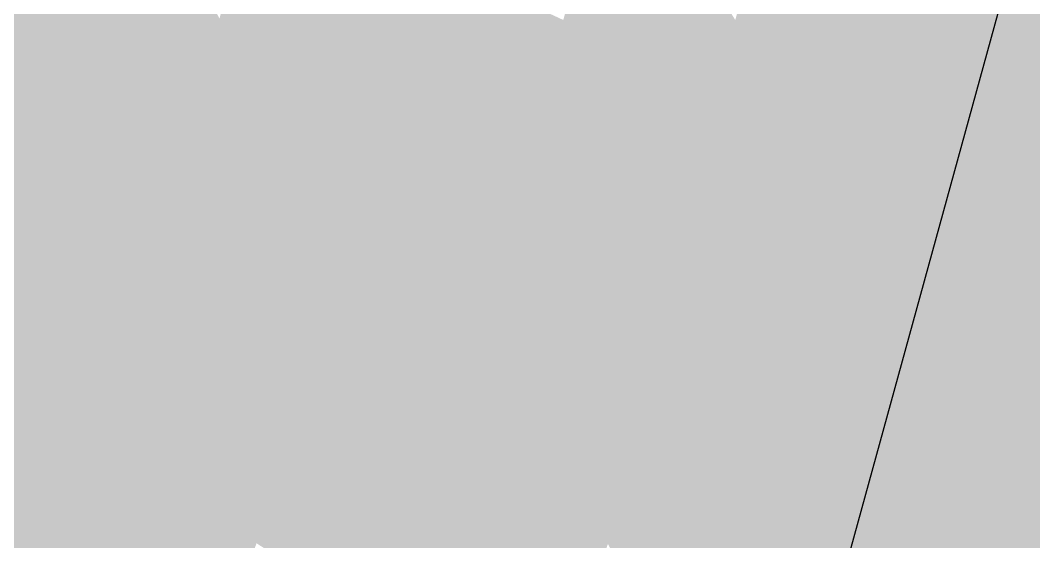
# Model space of a CAD drawing. Header units: millimetres. Extents: x 340454 to 342791, y 6993867 to 6995092.
# Drawn here: x 340727.55 to 340733.77, y 6994468.95 to 6994472.16 of the extents above; entities that cross this region are included whole.
import ezdxf

# ---------------------------------------------------------------- set-up
doc = ezdxf.new("R2010")
doc.units = ezdxf.units.MM
doc.header["$LTSCALE"] = 10
doc.linetypes.add('DASHDOT', pattern=[25.4, 12.7, -6.35, 0, -6.35])
for name, color, linetype in [('A-MODELAGEM', 7, 'Continuous'), ('U-SC-SECAO_TIPO', 251, 'Continuous'), ('URB-Calçadas', 2, 'Continuous'), ('URB-Quadras', 3, 'Continuous')]:
    doc.layers.add(name, color=color, linetype=linetype)

msp = doc.modelspace()

# ---------------------------------------------------------------- linework, layer by layer
at = {"layer": 'A-MODELAGEM', "color": 161, "linetype": 'Continuous', "lineweight": -3}
for points in [[(340725.9343, 6994474.479), (340725.5585, 6994474.3258), (340727.6529, 6994471.9767)], [(340725.9343, 6994474.479), (340727.6529, 6994471.9767), (340727.7545, 6994472.3485)], [(340725.5585, 6994474.3258), (340725.1624, 6994474.1643), (340727.5528, 6994471.6102)], [(340725.5585, 6994474.3258), (340727.5528, 6994471.6102), (340727.6529, 6994471.9767)], [(340731.4349, 6994474.318), (340731.3641, 6994474.0374), (340731.7679, 6994472.1459)], [(340731.4349, 6994474.318), (340731.7679, 6994472.1459), (340731.8284, 6994472.3359)], [(340733.4984, 6994474.2631), (340732.3189, 6994473.6818), (340732.5027, 6994471.0651)], [(340733.4984, 6994474.2631), (340732.5027, 6994471.0651), (340732.5572, 6994470.2907)], [(340734.4706, 6994473.9996), (340733.4984, 6994474.2631), (340732.5572, 6994470.2907)], [(340725.1624, 6994474.1643), (340727.4542, 6994471.2491), (340727.5528, 6994471.6102)], [(340731.3641, 6994474.0374), (340731.2939, 6994473.759), (340731.7074, 6994471.9558)], [(340731.3641, 6994474.0374), (340731.7074, 6994471.9558), (340731.7679, 6994472.1459)], [(340734.4706, 6994473.9996), (340732.5572, 6994470.2907), (340732.7062, 6994468.1696)], [(340734.4706, 6994473.9996), (340732.7062, 6994468.1696), (340732.7101, 6994468.1131)], [(340734.4706, 6994473.9996), (340732.7101, 6994468.1131), (340732.8139, 6994466.6364)], [(340735.4427, 6994473.736), (340734.4706, 6994473.9996), (340732.8139, 6994466.6364)], [(340731.2939, 6994473.759), (340731.2243, 6994473.483), (340731.6469, 6994471.7658)], [(340731.2939, 6994473.759), (340731.6469, 6994471.7658), (340731.7074, 6994471.9558)], [(340735.4427, 6994473.736), (340732.8139, 6994466.6364), (340732.9246, 6994465.061)], [(340735.4427, 6994473.736), (340732.9246, 6994465.061), (340732.9304, 6994464.9783)], [(340735.4427, 6994473.736), (340732.9304, 6994464.9783), (340733.7254, 6994465.6789)], [(340735.4427, 6994473.736), (340733.7254, 6994465.6789), (340734.8844, 6994467.9671)], [(340732.3189, 6994473.6818), (340732.264, 6994473.4581), (340732.5027, 6994471.0651)], [(340730.1847, 6994473.5218), (340730.1031, 6994473.2066), (340730.6438, 6994471.9955)], [(340730.1847, 6994473.5218), (340730.6438, 6994471.9955), (340730.7211, 6994472.2328)], [(340731.2243, 6994473.483), (340731.1553, 6994473.2094), (340731.5864, 6994471.5759)], [(340731.2243, 6994473.483), (340731.5864, 6994471.5759), (340731.6469, 6994471.7658)], [(340732.264, 6994473.4581), (340732.2093, 6994473.2349), (340732.4609, 6994470.9307)], [(340732.264, 6994473.4581), (340732.4609, 6994470.9307), (340732.5027, 6994471.0651)], [(340729.0458, 6994473.1989), (340728.9531, 6994472.8505), (340729.5678, 6994472.008)], [(340729.0458, 6994473.1989), (340729.5678, 6994472.008), (340729.6606, 6994472.2866)], [(340730.1031, 6994473.2066), (340730.0223, 6994472.895), (340730.5668, 6994471.7591)], [(340730.1031, 6994473.2066), (340730.5668, 6994471.7591), (340730.6438, 6994471.9955)], [(340731.1553, 6994473.2094), (340731.0869, 6994472.9384), (340731.526, 6994471.3862)], [(340731.1553, 6994473.2094), (340731.526, 6994471.3862), (340731.5864, 6994471.5759)], [(340732.2093, 6994473.2349), (340732.1548, 6994473.0129), (340732.4188, 6994470.7955)], [(340732.2093, 6994473.2349), (340732.4188, 6994470.7955), (340732.4609, 6994470.9307)], [(340727.9619, 6994473.1078), (340727.8575, 6994472.7255), (340728.5212, 6994472.1175)], [(340727.9619, 6994473.1078), (340728.5212, 6994472.1175), (340728.6292, 6994472.4352)], [(340732.1548, 6994473.0129), (340732.1006, 6994472.792), (340732.3766, 6994470.6598)], [(340732.1548, 6994473.0129), (340732.3766, 6994470.6598), (340732.4188, 6994470.7955)], [(340730.0223, 6994472.895), (340729.9425, 6994472.5871), (340730.4902, 6994471.5238)], [(340730.0223, 6994472.895), (340730.4902, 6994471.5238), (340730.5668, 6994471.7591)], [(340731.0869, 6994472.9384), (340731.0192, 6994472.6699), (340731.4656, 6994471.1968)], [(340731.0869, 6994472.9384), (340731.4656, 6994471.1968), (340731.526, 6994471.3862)], [(340728.9531, 6994472.8505), (340728.8615, 6994472.5066), (340729.4756, 6994471.731)], [(340728.9531, 6994472.8505), (340729.4756, 6994471.731), (340729.5678, 6994472.008)], [(340732.1006, 6994472.792), (340732.0468, 6994472.5724), (340732.3342, 6994470.5238)], [(340732.1006, 6994472.792), (340732.3342, 6994470.5238), (340732.3766, 6994470.6598)], [(340727.8575, 6994472.7255), (340727.7545, 6994472.3485), (340728.4138, 6994471.8019)], [(340727.8575, 6994472.7255), (340728.4138, 6994471.8019), (340728.5212, 6994472.1175)], [(340731.0192, 6994472.6699), (340730.9522, 6994472.4042), (340731.4054, 6994471.0078)], [(340731.0192, 6994472.6699), (340731.4054, 6994471.0078), (340731.4656, 6994471.1968)], [(340729.9425, 6994472.5871), (340729.8636, 6994472.2829), (340730.4139, 6994471.2895)], [(340729.9425, 6994472.5871), (340730.4139, 6994471.2895), (340730.4902, 6994471.5238)], [(340732.0468, 6994472.5724), (340731.9932, 6994472.3542), (340732.2918, 6994470.3874)], [(340732.0468, 6994472.5724), (340732.2918, 6994470.3874), (340732.3342, 6994470.5238)], [(340728.8615, 6994472.5066), (340728.7712, 6994472.1672), (340729.384, 6994471.4557)], [(340728.8615, 6994472.5066), (340729.384, 6994471.4557), (340729.4756, 6994471.731)], [(340728.6292, 6994472.4352), (340728.5212, 6994472.1175), (340728.7639, 6994472.1809)], [(340730.9522, 6994472.4042), (340730.8813, 6994472.1585), (340730.8859, 6994472.1414)], [(340730.9522, 6994472.4042), (340730.8859, 6994472.1414), (340731.3454, 6994470.8193)], [(340730.9522, 6994472.4042), (340731.3454, 6994470.8193), (340731.4054, 6994471.0078)], [(340727.7545, 6994472.3485), (340727.6529, 6994471.9767), (340728.3073, 6994471.4887)], [(340727.7545, 6994472.3485), (340728.3073, 6994471.4887), (340728.4138, 6994471.8019)], [(340731.8284, 6994472.3359), (340731.7679, 6994472.1459), (340731.8842, 6994471.9444)], [(340731.8284, 6994472.3359), (340731.8842, 6994471.9444), (340731.9373, 6994472.1582)], [(340731.9932, 6994472.3542), (340731.9373, 6994472.1582), (340731.9401, 6994472.1375)], [(340731.9932, 6994472.3542), (340731.9401, 6994472.1375), (340732.2493, 6994470.2508)], [(340731.9932, 6994472.3542), (340732.2493, 6994470.2508), (340732.2918, 6994470.3874)], [(340729.6606, 6994472.2866), (340729.5678, 6994472.008), (340729.7794, 6994471.9981)], [(340729.858, 6994472.2975), (340729.6606, 6994472.2866), (340729.7794, 6994471.9981)], [(340729.858, 6994472.2975), (340729.7794, 6994471.9981), (340729.8636, 6994472.2829)], [(340729.8636, 6994472.2829), (340729.7794, 6994471.9981), (340729.7858, 6994471.9825)], [(340729.8636, 6994472.2829), (340729.7858, 6994471.9825), (340730.338, 6994471.0565)], [(340729.8636, 6994472.2829), (340730.338, 6994471.0565), (340730.4139, 6994471.2895)], [(340730.7211, 6994472.2328), (340730.6438, 6994471.9955), (340730.8151, 6994471.8996)], [(340730.7211, 6994472.2328), (340730.8151, 6994471.8996), (340730.8813, 6994472.1585)], [(340728.7639, 6994472.1809), (340728.5212, 6994472.1175), (340728.6739, 6994471.847)], [(340728.7639, 6994472.1809), (340728.6739, 6994471.847), (340728.7712, 6994472.1672)], [(340728.7712, 6994472.1672), (340728.6739, 6994471.847), (340728.6821, 6994471.8325)], [(340728.7712, 6994472.1672), (340728.6821, 6994471.8325), (340729.293, 6994471.1823)], [(340728.7712, 6994472.1672), (340729.293, 6994471.1823), (340729.384, 6994471.4557)], [(340730.8813, 6994472.1585), (340730.8151, 6994471.8996), (340730.8859, 6994472.1414)], [(340730.8859, 6994472.1414), (340730.8151, 6994471.8996), (340730.8203, 6994471.8814)], [(340730.8859, 6994472.1414), (340730.8203, 6994471.8814), (340731.2856, 6994470.6313)], [(340730.8859, 6994472.1414), (340731.2856, 6994470.6313), (340731.3454, 6994470.8193)], [(340731.7679, 6994472.1459), (340731.7074, 6994471.9558), (340731.8314, 6994471.7321)], [(340731.7679, 6994472.1459), (340731.8314, 6994471.7321), (340731.8842, 6994471.9444)], [(340731.9373, 6994472.1582), (340731.8842, 6994471.9444), (340731.9401, 6994472.1375)], [(340731.9401, 6994472.1375), (340731.8842, 6994471.9444), (340731.8873, 6994471.9224)], [(340731.9401, 6994472.1375), (340731.8873, 6994471.9224), (340732.2067, 6994470.1141)], [(340731.9401, 6994472.1375), (340732.2067, 6994470.1141), (340732.2493, 6994470.2508)], [(340728.5212, 6994472.1175), (340728.4138, 6994471.8019), (340728.6739, 6994471.847)], [(340727.6529, 6994471.9767), (340727.5528, 6994471.6102), (340728.2016, 6994471.1779)], [(340727.6529, 6994471.9767), (340728.2016, 6994471.1779), (340728.3073, 6994471.4887)], [(340729.5678, 6994472.008), (340729.4756, 6994471.731), (340729.7018, 6994471.7025)], [(340729.5678, 6994472.008), (340729.7018, 6994471.7025), (340729.7794, 6994471.9981)], [(340729.7794, 6994471.9981), (340729.7018, 6994471.7025), (340729.7858, 6994471.9825)], [(340729.7858, 6994471.9825), (340729.7018, 6994471.7025), (340729.709, 6994471.6861)], [(340729.7858, 6994471.9825), (340729.709, 6994471.6861), (340730.2625, 6994470.8248)], [(340729.7858, 6994471.9825), (340730.2625, 6994470.8248), (340730.338, 6994471.0565)], [(340730.6438, 6994471.9955), (340730.5668, 6994471.7591), (340730.7497, 6994471.6435)], [(340730.6438, 6994471.9955), (340730.7497, 6994471.6435), (340730.8151, 6994471.8996)], [(340731.7074, 6994471.9558), (340731.6469, 6994471.7658), (340731.779, 6994471.5215)], [(340731.7074, 6994471.9558), (340731.779, 6994471.5215), (340731.8314, 6994471.7321)], [(340730.8151, 6994471.8996), (340730.7497, 6994471.6435), (340730.8203, 6994471.8814)], [(340731.8842, 6994471.9444), (340731.8314, 6994471.7321), (340731.8873, 6994471.9224)], [(340731.8873, 6994471.9224), (340731.8314, 6994471.7321), (340731.8349, 6994471.7089)], [(340731.8873, 6994471.9224), (340731.8349, 6994471.7089), (340732.1641, 6994469.9772)], [(340731.8873, 6994471.9224), (340732.1641, 6994469.9772), (340732.2067, 6994470.1141)], [(340728.6739, 6994471.847), (340728.4138, 6994471.8019), (340728.5851, 6994471.5176)], [(340728.6739, 6994471.847), (340728.5851, 6994471.5176), (340728.6821, 6994471.8325)], [(340728.6821, 6994471.8325), (340728.5851, 6994471.5176), (340728.5943, 6994471.5024)], [(340728.6821, 6994471.8325), (340728.5943, 6994471.5024), (340729.2026, 6994470.9108)], [(340728.6821, 6994471.8325), (340729.2026, 6994470.9108), (340729.293, 6994471.1823)], [(340730.8203, 6994471.8814), (340730.7497, 6994471.6435), (340730.7554, 6994471.6244)], [(340730.8203, 6994471.8814), (340730.7554, 6994471.6244), (340731.2259, 6994470.4441)], [(340730.8203, 6994471.8814), (340731.2259, 6994470.4441), (340731.2856, 6994470.6313)], [(340728.4138, 6994471.8019), (340728.3073, 6994471.4887), (340728.5851, 6994471.5176)], [(340731.6469, 6994471.7658), (340731.5864, 6994471.5759), (340731.7271, 6994471.3127)], [(340731.6469, 6994471.7658), (340731.7271, 6994471.3127), (340731.779, 6994471.5215)], [(340729.4756, 6994471.731), (340729.384, 6994471.4557), (340729.6251, 6994471.4107)], [(340729.4756, 6994471.731), (340729.6251, 6994471.4107), (340729.7018, 6994471.7025)], [(340729.7018, 6994471.7025), (340729.6251, 6994471.4107), (340729.709, 6994471.6861)], [(340730.5668, 6994471.7591), (340730.4902, 6994471.5238), (340730.685, 6994471.3904)], [(340730.5668, 6994471.7591), (340730.685, 6994471.3904), (340730.7497, 6994471.6435)], [(340731.8314, 6994471.7321), (340731.779, 6994471.5215), (340731.8349, 6994471.7089)], [(340731.8349, 6994471.7089), (340731.779, 6994471.5215), (340731.783, 6994471.4973)], [(340731.8349, 6994471.7089), (340731.783, 6994471.4973), (340732.1215, 6994469.8403)], [(340731.8349, 6994471.7089), (340732.1215, 6994469.8403), (340732.1641, 6994469.9772)], [(340729.709, 6994471.6861), (340729.6251, 6994471.4107), (340729.6331, 6994471.3936)], [(340729.709, 6994471.6861), (340729.6331, 6994471.3936), (340730.1875, 6994470.5944)], [(340729.709, 6994471.6861), (340730.1875, 6994470.5944), (340730.2625, 6994470.8248)], [(340730.7497, 6994471.6435), (340730.685, 6994471.3904), (340730.7554, 6994471.6244)], [(340727.5528, 6994471.6102), (340727.4542, 6994471.2491), (340728.0967, 6994470.8697)], [(340727.5528, 6994471.6102), (340728.0967, 6994470.8697), (340728.2016, 6994471.1779)], [(340730.7554, 6994471.6244), (340730.685, 6994471.3904), (340730.6914, 6994471.3704)], [(340730.7554, 6994471.6244), (340730.6914, 6994471.3704), (340731.1665, 6994470.2576)], [(340730.7554, 6994471.6244), (340731.1665, 6994470.2576), (340731.2259, 6994470.4441)], [(340731.5864, 6994471.5759), (340731.526, 6994471.3862), (340731.6756, 6994471.1057)], [(340731.5864, 6994471.5759), (340731.6756, 6994471.1057), (340731.7271, 6994471.3127)], [(340728.5851, 6994471.5176), (340728.3073, 6994471.4887), (340728.4975, 6994471.1929)], [(340728.5851, 6994471.5176), (340728.4975, 6994471.1929), (340728.5943, 6994471.5024)], [(340730.4902, 6994471.5238), (340730.4139, 6994471.2895), (340730.621, 6994471.1402)], [(340730.4902, 6994471.5238), (340730.621, 6994471.1402), (340730.685, 6994471.3904)], [(340731.779, 6994471.5215), (340731.7271, 6994471.3127), (340731.783, 6994471.4973)], [(340728.3073, 6994471.4887), (340728.2016, 6994471.1779), (340728.4975, 6994471.1929)], [(340728.5943, 6994471.5024), (340728.4975, 6994471.1929), (340728.5077, 6994471.1771)], [(340728.5943, 6994471.5024), (340728.5077, 6994471.1771), (340729.1129, 6994470.6414)], [(340728.5943, 6994471.5024), (340729.1129, 6994470.6414), (340729.2026, 6994470.9108)], [(340729.384, 6994471.4557), (340729.293, 6994471.1823), (340729.5495, 6994471.1228)], [(340729.384, 6994471.4557), (340729.5495, 6994471.1228), (340729.6251, 6994471.4107)], [(340731.783, 6994471.4973), (340731.7271, 6994471.3127), (340731.7316, 6994471.2876)], [(340731.783, 6994471.4973), (340731.7316, 6994471.2876), (340732.0789, 6994469.7035)], [(340731.783, 6994471.4973), (340732.0789, 6994469.7035), (340732.1215, 6994469.8403)], [(340729.6251, 6994471.4107), (340729.5495, 6994471.1228), (340729.6331, 6994471.3936)], [(340729.6331, 6994471.3936), (340729.5495, 6994471.1228), (340729.5584, 6994471.105)], [(340729.6331, 6994471.3936), (340729.5584, 6994471.105), (340730.113, 6994470.3656)], [(340729.6331, 6994471.3936), (340730.113, 6994470.3656), (340730.1875, 6994470.5944)], [(340730.685, 6994471.3904), (340730.621, 6994471.1402), (340730.6914, 6994471.3704)], [(340731.526, 6994471.3862), (340731.4656, 6994471.1968), (340731.6247, 6994470.9007)], [(340731.526, 6994471.3862), (340731.6247, 6994470.9007), (340731.6756, 6994471.1057)], [(340730.6914, 6994471.3704), (340730.621, 6994471.1402), (340730.6281, 6994471.1195)], [(340730.6914, 6994471.3704), (340730.6281, 6994471.1195), (340731.1074, 6994470.072)], [(340730.6914, 6994471.3704), (340731.1074, 6994470.072), (340731.1665, 6994470.2576)], [(340730.4139, 6994471.2895), (340730.338, 6994471.0565), (340730.5579, 6994470.8931)], [(340730.4139, 6994471.2895), (340730.5579, 6994470.8931), (340730.621, 6994471.1402)], [(340731.7271, 6994471.3127), (340731.6756, 6994471.1057), (340731.7316, 6994471.2876)], [(340731.7316, 6994471.2876), (340731.6756, 6994471.1057), (340731.6806, 6994471.0798)], [(340731.7316, 6994471.2876), (340731.6806, 6994471.0798), (340732.0363, 6994469.5668)], [(340731.7316, 6994471.2876), (340732.0363, 6994469.5668), (340732.0789, 6994469.7035)], [(340727.4542, 6994471.2491), (340727.357, 6994470.8934), (340727.9927, 6994470.564)], [(340727.4542, 6994471.2491), (340727.9927, 6994470.564), (340728.0967, 6994470.8697)], [(340728.2016, 6994471.1779), (340728.0967, 6994470.8697), (340728.4112, 6994470.8727)], [(340728.4975, 6994471.1929), (340728.2016, 6994471.1779), (340728.4112, 6994470.8727)], [(340728.4975, 6994471.1929), (340728.4112, 6994470.8727), (340728.5077, 6994471.1771)], [(340728.5077, 6994471.1771), (340728.4112, 6994470.8727), (340728.4223, 6994470.8565)], [(340728.5077, 6994471.1771), (340728.4223, 6994470.8565), (340729.0239, 6994470.3741)], [(340728.5077, 6994471.1771), (340729.0239, 6994470.3741), (340729.1129, 6994470.6414)], [(340729.293, 6994471.1823), (340729.2026, 6994470.9108), (340729.4749, 6994470.8388)], [(340729.293, 6994471.1823), (340729.4749, 6994470.8388), (340729.5495, 6994471.1228)], [(340730.621, 6994471.1402), (340730.5579, 6994470.8931), (340730.6281, 6994471.1195)], [(340731.4656, 6994471.1968), (340731.4054, 6994471.0078), (340731.5742, 6994470.6976)], [(340731.4656, 6994471.1968), (340731.5742, 6994470.6976), (340731.6247, 6994470.9007)], [(340729.5495, 6994471.1228), (340729.4749, 6994470.8388), (340729.5584, 6994471.105)], [(340729.5584, 6994471.105), (340729.4749, 6994470.8388), (340729.4846, 6994470.8205)], [(340729.5584, 6994471.105), (340729.4846, 6994470.8205), (340730.039, 6994470.1384)], [(340729.5584, 6994471.105), (340730.039, 6994470.1384), (340730.113, 6994470.3656)], [(340730.6281, 6994471.1195), (340730.5579, 6994470.8931), (340730.5656, 6994470.8718)], [(340730.6281, 6994471.1195), (340730.5656, 6994470.8718), (340731.0486, 6994469.8872)], [(340730.6281, 6994471.1195), (340731.0486, 6994469.8872), (340731.1074, 6994470.072)], [(340731.6756, 6994471.1057), (340731.6247, 6994470.9007), (340731.6806, 6994471.0798)], [(340731.6806, 6994471.0798), (340731.6247, 6994470.9007), (340731.6301, 6994470.874)], [(340731.6806, 6994471.0798), (340731.6301, 6994470.874), (340731.9938, 6994469.4302)], [(340731.6806, 6994471.0798), (340731.9938, 6994469.4302), (340732.0363, 6994469.5668)], [(340730.338, 6994471.0565), (340730.2625, 6994470.8248), (340730.4955, 6994470.6491)], [(340730.338, 6994471.0565), (340730.4955, 6994470.6491), (340730.5579, 6994470.8931)], [(340732.5027, 6994471.0651), (340732.4609, 6994470.9307), (340732.5572, 6994470.2907)], [(340731.4054, 6994471.0078), (340731.3454, 6994470.8193), (340731.5242, 6994470.4967)], [(340731.4054, 6994471.0078), (340731.5242, 6994470.4967), (340731.5742, 6994470.6976)], [(340727.357, 6994470.8934), (340727.2613, 6994470.5431), (340727.8897, 6994470.2612)], [(340727.357, 6994470.8934), (340727.8897, 6994470.2612), (340727.9927, 6994470.564)], [(340729.2026, 6994470.9108), (340729.1129, 6994470.6414), (340729.4014, 6994470.5588)], [(340729.2026, 6994470.9108), (340729.4014, 6994470.5588), (340729.4749, 6994470.8388)], [(340730.5579, 6994470.8931), (340730.4955, 6994470.6491), (340730.5656, 6994470.8718)], [(340731.6247, 6994470.9007), (340731.5742, 6994470.6976), (340731.6301, 6994470.874)], [(340732.4609, 6994470.9307), (340732.4188, 6994470.7955), (340732.5222, 6994470.1433)], [(340732.4609, 6994470.9307), (340732.5222, 6994470.1433), (340732.5572, 6994470.2907)], [(340728.0967, 6994470.8697), (340727.9927, 6994470.564), (340728.3261, 6994470.5573)], [(340728.0967, 6994470.8697), (340728.3261, 6994470.5573), (340728.4112, 6994470.8727)], [(340728.4112, 6994470.8727), (340728.3261, 6994470.5573), (340728.4223, 6994470.8565)], [(340728.4223, 6994470.8565), (340728.3261, 6994470.5573), (340728.3383, 6994470.5407)], [(340728.4223, 6994470.8565), (340728.3383, 6994470.5407), (340728.9357, 6994470.1091)], [(340728.4223, 6994470.8565), (340728.9357, 6994470.1091), (340729.0239, 6994470.3741)], [(340729.4749, 6994470.8388), (340729.4014, 6994470.5588), (340729.4846, 6994470.8205)], [(340730.5656, 6994470.8718), (340730.4955, 6994470.6491), (340730.504, 6994470.6273)], [(340730.5656, 6994470.8718), (340730.504, 6994470.6273), (340730.9901, 6994469.7035)], [(340730.5656, 6994470.8718), (340730.9901, 6994469.7035), (340731.0486, 6994469.8872)], [(340731.6301, 6994470.874), (340731.5742, 6994470.6976), (340731.5801, 6994470.6703)], [(340731.6301, 6994470.874), (340731.5801, 6994470.6703), (340731.9514, 6994469.2939)], [(340731.6301, 6994470.874), (340731.9514, 6994469.2939), (340731.9938, 6994469.4302)], [(340729.4846, 6994470.8205), (340729.4014, 6994470.5588), (340729.4119, 6994470.5401)], [(340729.4846, 6994470.8205), (340729.4119, 6994470.5401), (340729.9655, 6994469.9128)], [(340729.4846, 6994470.8205), (340729.9655, 6994469.9128), (340730.039, 6994470.1384)], [(340730.2625, 6994470.8248), (340730.1875, 6994470.5944), (340730.434, 6994470.4083)], [(340730.2625, 6994470.8248), (340730.434, 6994470.4083), (340730.4955, 6994470.6491)], [(340731.3454, 6994470.8193), (340731.2856, 6994470.6313), (340731.4748, 6994470.2978)], [(340731.3454, 6994470.8193), (340731.4748, 6994470.2978), (340731.5242, 6994470.4967)], [(340732.4188, 6994470.7955), (340732.3766, 6994470.6598), (340732.4874, 6994469.9965)], [(340732.4188, 6994470.7955), (340732.4874, 6994469.9965), (340732.5222, 6994470.1433)], [(340729.1129, 6994470.6414), (340729.0239, 6994470.3741), (340729.3289, 6994470.2828)], [(340729.1129, 6994470.6414), (340729.3289, 6994470.2828), (340729.4014, 6994470.5588)], [(340730.4955, 6994470.6491), (340730.434, 6994470.4083), (340730.504, 6994470.6273)], [(340731.5742, 6994470.6976), (340731.5242, 6994470.4967), (340731.5801, 6994470.6703)], [(340731.5801, 6994470.6703), (340731.5242, 6994470.4967), (340731.5307, 6994470.4688)], [(340731.5801, 6994470.6703), (340731.5307, 6994470.4688), (340731.909, 6994469.158)], [(340731.5801, 6994470.6703), (340731.909, 6994469.158), (340731.9514, 6994469.2939)], [(340732.3766, 6994470.6598), (340732.3342, 6994470.5238), (340732.4529, 6994469.8505)], [(340732.3766, 6994470.6598), (340732.4529, 6994469.8505), (340732.4874, 6994469.9965)], [(340730.1875, 6994470.5944), (340730.113, 6994470.3656), (340730.3732, 6994470.1707)], [(340730.1875, 6994470.5944), (340730.3732, 6994470.1707), (340730.434, 6994470.4083)], [(340730.504, 6994470.6273), (340730.434, 6994470.4083), (340730.4431, 6994470.3861)], [(340730.504, 6994470.6273), (340730.4431, 6994470.3861), (340730.9319, 6994469.5209)], [(340730.504, 6994470.6273), (340730.9319, 6994469.5209), (340730.9901, 6994469.7035)], [(340731.2856, 6994470.6313), (340731.2259, 6994470.4441), (340731.4259, 6994470.1012)], [(340731.2856, 6994470.6313), (340731.4259, 6994470.1012), (340731.4748, 6994470.2978)], [(340727.2613, 6994470.5431), (340727.1671, 6994470.1983), (340727.7876, 6994469.9611)], [(340727.2613, 6994470.5431), (340727.7876, 6994469.9611), (340727.8897, 6994470.2612)], [(340727.9927, 6994470.564), (340727.8897, 6994470.2612), (340728.2423, 6994470.2465)], [(340727.9927, 6994470.564), (340728.2423, 6994470.2465), (340728.3261, 6994470.5573)], [(340728.3261, 6994470.5573), (340728.2423, 6994470.2465), (340728.3383, 6994470.5407)], [(340728.3383, 6994470.5407), (340728.2423, 6994470.2465), (340728.2555, 6994470.2298)], [(340728.3383, 6994470.5407), (340728.2555, 6994470.2298), (340728.8482, 6994469.8464)], [(340728.3383, 6994470.5407), (340728.8482, 6994469.8464), (340728.9357, 6994470.1091)], [(340729.4014, 6994470.5588), (340729.3289, 6994470.2828), (340729.4119, 6994470.5401)], [(340729.4119, 6994470.5401), (340729.3289, 6994470.2828), (340729.3403, 6994470.2638)], [(340729.4119, 6994470.5401), (340729.3403, 6994470.2638), (340729.8926, 6994469.689)], [(340729.4119, 6994470.5401), (340729.8926, 6994469.689), (340729.9655, 6994469.9128)], [(340732.3342, 6994470.5238), (340732.2918, 6994470.3874), (340732.4185, 6994469.7056)], [(340732.3342, 6994470.5238), (340732.4185, 6994469.7056), (340732.4529, 6994469.8505)], [(340731.5242, 6994470.4967), (340731.4748, 6994470.2978), (340731.5307, 6994470.4688)], [(340731.5307, 6994470.4688), (340731.4748, 6994470.2978), (340731.4818, 6994470.2695)], [(340731.5307, 6994470.4688), (340731.4818, 6994470.2695), (340731.8668, 6994469.0224)], [(340731.5307, 6994470.4688), (340731.8668, 6994469.0224), (340731.909, 6994469.158)], [(340730.434, 6994470.4083), (340730.3732, 6994470.1707), (340730.4431, 6994470.3861)], [(340731.2259, 6994470.4441), (340731.1665, 6994470.2576), (340731.3776, 6994469.9068)], [(340731.2259, 6994470.4441), (340731.3776, 6994469.9068), (340731.4259, 6994470.1012)], [(340729.0239, 6994470.3741), (340728.9357, 6994470.1091), (340729.2575, 6994470.0108)], [(340729.0239, 6994470.3741), (340729.2575, 6994470.0108), (340729.3289, 6994470.2828)], [(340730.113, 6994470.3656), (340730.039, 6994470.1384), (340730.3133, 6994469.9364)], [(340730.113, 6994470.3656), (340730.3133, 6994469.9364), (340730.3732, 6994470.1707)], [(340730.4431, 6994470.3861), (340730.3732, 6994470.1707), (340730.3831, 6994470.1482)], [(340730.4431, 6994470.3861), (340730.3831, 6994470.1482), (340730.8741, 6994469.3394)], [(340730.4431, 6994470.3861), (340730.8741, 6994469.3394), (340730.9319, 6994469.5209)], [(340732.2918, 6994470.3874), (340732.2493, 6994470.2508), (340732.3844, 6994469.5616)], [(340732.2918, 6994470.3874), (340732.3844, 6994469.5616), (340732.4185, 6994469.7056)], [(340729.3289, 6994470.2828), (340729.2575, 6994470.0108), (340729.3403, 6994470.2638)], [(340731.4748, 6994470.2978), (340731.4259, 6994470.1012), (340731.4818, 6994470.2695)], [(340731.4818, 6994470.2695), (340731.4259, 6994470.1012), (340731.4335, 6994470.0725)], [(340731.4818, 6994470.2695), (340731.4335, 6994470.0725), (340731.8248, 6994468.8873)], [(340731.4818, 6994470.2695), (340731.8248, 6994468.8873), (340731.8668, 6994469.0224)], [(340732.5572, 6994470.2907), (340732.5222, 6994470.1433), (340732.7062, 6994468.1696)], [(340727.8897, 6994470.2612), (340727.7876, 6994469.9611), (340728.1598, 6994469.9406)], [(340727.8897, 6994470.2612), (340728.1598, 6994469.9406), (340728.2423, 6994470.2465)], [(340728.2423, 6994470.2465), (340728.1598, 6994469.9406), (340728.2555, 6994470.2298)], [(340728.2555, 6994470.2298), (340728.1598, 6994469.9406), (340728.1741, 6994469.9237)], [(340728.2555, 6994470.2298), (340728.1741, 6994469.9237), (340728.7616, 6994469.5861)], [(340728.2555, 6994470.2298), (340728.7616, 6994469.5861), (340728.8482, 6994469.8464)], [(340729.3403, 6994470.2638), (340729.2575, 6994470.0108), (340729.2698, 6994469.9917)], [(340729.3403, 6994470.2638), (340729.2698, 6994469.9917), (340729.8203, 6994469.467)], [(340729.3403, 6994470.2638), (340729.8203, 6994469.467), (340729.8926, 6994469.689)], [(340731.1665, 6994470.2576), (340731.1074, 6994470.072), (340731.3298, 6994469.7147)], [(340731.1665, 6994470.2576), (340731.3298, 6994469.7147), (340731.3776, 6994469.9068)], [(340732.2493, 6994470.2508), (340732.2067, 6994470.1141), (340732.3505, 6994469.4187)], [(340732.2493, 6994470.2508), (340732.3505, 6994469.4187), (340732.3844, 6994469.5616)], [(340727.1671, 6994470.1983), (340727.0744, 6994469.8589), (340727.6866, 6994469.664)], [(340727.1671, 6994470.1983), (340727.6866, 6994469.664), (340727.7876, 6994469.9611)], [(340730.3732, 6994470.1707), (340730.3133, 6994469.9364), (340730.3831, 6994470.1482)], [(340730.3831, 6994470.1482), (340730.3133, 6994469.9364), (340730.3239, 6994469.9137)], [(340730.3831, 6994470.1482), (340730.3239, 6994469.9137), (340730.8167, 6994469.1591)], [(340730.3831, 6994470.1482), (340730.8167, 6994469.1591), (340730.8741, 6994469.3394)], [(340732.5222, 6994470.1433), (340732.4874, 6994469.9965), (340732.6821, 6994468.0902)], [(340732.5222, 6994470.1433), (340732.6821, 6994468.0902), (340732.7062, 6994468.1696)], [(340728.9357, 6994470.1091), (340728.8482, 6994469.8464), (340729.1872, 6994469.743)], [(340728.9357, 6994470.1091), (340729.1872, 6994469.743), (340729.2575, 6994470.0108)], [(340730.039, 6994470.1384), (340729.9655, 6994469.9128), (340730.2543, 6994469.7053)], [(340730.039, 6994470.1384), (340730.2543, 6994469.7053), (340730.3133, 6994469.9364)], [(340731.4259, 6994470.1012), (340731.3776, 6994469.9068), (340731.4335, 6994470.0725)], [(340732.2067, 6994470.1141), (340732.1641, 6994469.9772), (340732.317, 6994469.277)], [(340732.2067, 6994470.1141), (340732.317, 6994469.277), (340732.3505, 6994469.4187)], [(340731.1074, 6994470.072), (340731.0486, 6994469.8872), (340731.2826, 6994469.525)], [(340731.1074, 6994470.072), (340731.2826, 6994469.525), (340731.3298, 6994469.7147)], [(340731.4335, 6994470.0725), (340731.3776, 6994469.9068), (340731.3857, 6994469.8779)], [(340731.4335, 6994470.0725), (340731.3857, 6994469.8779), (340731.7828, 6994468.7527)], [(340731.4335, 6994470.0725), (340731.7828, 6994468.7527), (340731.8248, 6994468.8873)], [(340727.7876, 6994469.9611), (340727.6866, 6994469.664), (340728.0786, 6994469.6393)], [(340727.7876, 6994469.9611), (340728.0786, 6994469.6393), (340728.1598, 6994469.9406)], [(340729.2575, 6994470.0108), (340729.1872, 6994469.743), (340729.2698, 6994469.9917)], [(340729.2698, 6994469.9917), (340729.1872, 6994469.743), (340729.2004, 6994469.7237)], [(340729.2698, 6994469.9917), (340729.2004, 6994469.7237), (340729.7486, 6994469.247)], [(340729.2698, 6994469.9917), (340729.7486, 6994469.247), (340729.8203, 6994469.467)], [(340732.1641, 6994469.9772), (340732.1215, 6994469.8403), (340732.2837, 6994469.1366)], [(340732.1641, 6994469.9772), (340732.2837, 6994469.1366), (340732.317, 6994469.277)], [(340732.4874, 6994469.9965), (340732.4529, 6994469.8505), (340732.658, 6994468.0105)], [(340732.4874, 6994469.9965), (340732.658, 6994468.0105), (340732.6821, 6994468.0902)], [(340728.1598, 6994469.9406), (340728.0786, 6994469.6393), (340728.1741, 6994469.9237)], [(340728.1741, 6994469.9237), (340728.0786, 6994469.6393), (340728.0939, 6994469.6224)], [(340728.1741, 6994469.9237), (340728.0939, 6994469.6224), (340728.6757, 6994469.3283)], [(340728.1741, 6994469.9237), (340728.6757, 6994469.3283), (340728.7616, 6994469.5861)], [(340729.9655, 6994469.9128), (340729.8926, 6994469.689), (340730.1961, 6994469.4776)], [(340729.9655, 6994469.9128), (340730.1961, 6994469.4776), (340730.2543, 6994469.7053)], [(340730.3133, 6994469.9364), (340730.2543, 6994469.7053), (340730.3239, 6994469.9137)], [(340730.3239, 6994469.9137), (340730.2543, 6994469.7053), (340730.2656, 6994469.6825)], [(340730.3239, 6994469.9137), (340730.2656, 6994469.6825), (340730.7597, 6994468.9802)], [(340730.3239, 6994469.9137), (340730.7597, 6994468.9802), (340730.8167, 6994469.1591)], [(340731.3776, 6994469.9068), (340731.3298, 6994469.7147), (340731.3857, 6994469.8779)], [(340727.0744, 6994469.8589), (340726.9832, 6994469.525), (340727.5865, 6994469.3699)], [(340727.6866, 6994469.664), (340727.0744, 6994469.8589), (340727.5865, 6994469.3699)], [(340728.8482, 6994469.8464), (340728.7616, 6994469.5861), (340729.1179, 6994469.4792)], [(340728.8482, 6994469.8464), (340729.1179, 6994469.4792), (340729.1872, 6994469.743)], [(340731.0486, 6994469.8872), (340730.9901, 6994469.7035), (340731.2361, 6994469.3377)], [(340731.0486, 6994469.8872), (340731.2361, 6994469.3377), (340731.2826, 6994469.525)], [(340731.3857, 6994469.8779), (340731.3298, 6994469.7147), (340731.3386, 6994469.6856)], [(340731.3857, 6994469.8779), (340731.3386, 6994469.6856), (340731.7411, 6994468.6187)], [(340731.3857, 6994469.8779), (340731.7411, 6994468.6187), (340731.7828, 6994468.7527)], [(340732.1215, 6994469.8403), (340732.0789, 6994469.7035), (340732.2507, 6994468.9974)], [(340732.1215, 6994469.8403), (340732.2507, 6994468.9974), (340732.2837, 6994469.1366)], [(340732.4529, 6994469.8505), (340732.4185, 6994469.7056), (340732.6338, 6994467.9305)], [(340732.4529, 6994469.8505), (340732.6338, 6994467.9305), (340732.658, 6994468.0105)], [(340729.1872, 6994469.743), (340729.1179, 6994469.4792), (340729.2004, 6994469.7237)], [(340729.2004, 6994469.7237), (340729.1179, 6994469.4792), (340729.132, 6994469.46)], [(340729.2004, 6994469.7237), (340729.132, 6994469.46), (340729.6776, 6994469.0289)], [(340729.2004, 6994469.7237), (340729.6776, 6994469.0289), (340729.7486, 6994469.247)], [(340731.3298, 6994469.7147), (340731.2826, 6994469.525), (340731.3386, 6994469.6856)], [(340727.6866, 6994469.664), (340727.5865, 6994469.3699), (340727.9987, 6994469.3429)], [(340727.6866, 6994469.664), (340727.9987, 6994469.3429), (340728.0786, 6994469.6393)], [(340729.8926, 6994469.689), (340729.8203, 6994469.467), (340730.1387, 6994469.2532)], [(340729.8926, 6994469.689), (340730.1387, 6994469.2532), (340730.1961, 6994469.4776)], [(340730.2543, 6994469.7053), (340730.1961, 6994469.4776), (340730.2656, 6994469.6825)], [(340730.2656, 6994469.6825), (340730.1961, 6994469.4776), (340730.2082, 6994469.4547)], [(340730.2656, 6994469.6825), (340730.2082, 6994469.4547), (340730.7031, 6994468.8026)], [(340730.2656, 6994469.6825), (340730.7031, 6994468.8026), (340730.7597, 6994468.9802)], [(340730.9901, 6994469.7035), (340730.9319, 6994469.5209), (340731.1901, 6994469.1529)], [(340730.9901, 6994469.7035), (340731.1901, 6994469.1529), (340731.2361, 6994469.3377)], [(340731.3386, 6994469.6856), (340731.2826, 6994469.525), (340731.292, 6994469.4958)], [(340731.3386, 6994469.6856), (340731.292, 6994469.4958), (340731.6996, 6994468.4853)], [(340731.3386, 6994469.6856), (340731.6996, 6994468.4853), (340731.7411, 6994468.6187)], [(340732.0789, 6994469.7035), (340732.0363, 6994469.5668), (340732.218, 6994468.8595)], [(340732.0789, 6994469.7035), (340732.218, 6994468.8595), (340732.2507, 6994468.9974)], [(340732.4185, 6994469.7056), (340732.3844, 6994469.5616), (340732.6096, 6994467.8504)], [(340732.4185, 6994469.7056), (340732.6096, 6994467.8504), (340732.6338, 6994467.9305)], [(340728.0786, 6994469.6393), (340727.9987, 6994469.3429), (340728.0939, 6994469.6224)], [(340728.0939, 6994469.6224), (340727.9987, 6994469.3429), (340728.015, 6994469.3261)], [(340728.0939, 6994469.6224), (340728.015, 6994469.3261), (340728.5908, 6994469.073)], [(340728.0939, 6994469.6224), (340728.5908, 6994469.073), (340728.6757, 6994469.3283)], [(340728.7616, 6994469.5861), (340728.6757, 6994469.3283), (340729.0497, 6994469.2195)], [(340728.7616, 6994469.5861), (340729.0497, 6994469.2195), (340729.1179, 6994469.4792)], [(340727.5865, 6994469.3699), (340726.9832, 6994469.525), (340727.4875, 6994469.0788)], [(340730.9319, 6994469.5209), (340730.8741, 6994469.3394), (340731.1448, 6994468.9705)], [(340730.9319, 6994469.5209), (340731.1448, 6994468.9705), (340731.1901, 6994469.1529)], [(340731.2826, 6994469.525), (340731.2361, 6994469.3377), (340731.292, 6994469.4958)], [(340732.0363, 6994469.5668), (340731.9938, 6994469.4302), (340732.1857, 6994468.723)], [(340732.0363, 6994469.5668), (340732.1857, 6994468.723), (340732.218, 6994468.8595)], [(340732.3844, 6994469.5616), (340732.3505, 6994469.4187), (340732.5853, 6994467.7702)], [(340732.3844, 6994469.5616), (340732.5853, 6994467.7702), (340732.6096, 6994467.8504)], [(340729.1179, 6994469.4792), (340729.0497, 6994469.2195), (340729.132, 6994469.46)], [(340729.132, 6994469.46), (340729.0497, 6994469.2195), (340729.0647, 6994469.2004)], [(340729.132, 6994469.46), (340729.0647, 6994469.2004), (340729.6073, 6994468.8129)], [(340729.132, 6994469.46), (340729.6073, 6994468.8129), (340729.6776, 6994469.0289)], [(340729.8203, 6994469.467), (340729.7486, 6994469.247), (340730.0822, 6994469.0322)], [(340729.8203, 6994469.467), (340730.0822, 6994469.0322), (340730.1387, 6994469.2532)], [(340730.1961, 6994469.4776), (340730.1387, 6994469.2532), (340730.2082, 6994469.4547)], [(340731.292, 6994469.4958), (340731.2361, 6994469.3377), (340731.2461, 6994469.3085)], [(340731.292, 6994469.4958), (340731.2461, 6994469.3085), (340731.6583, 6994468.3526)], [(340731.292, 6994469.4958), (340731.6583, 6994468.3526), (340731.6996, 6994468.4853)], [(340730.2082, 6994469.4547), (340730.1387, 6994469.2532), (340730.1516, 6994469.2304)], [(340730.2082, 6994469.4547), (340730.1516, 6994469.2304), (340730.647, 6994468.6264)], [(340730.2082, 6994469.4547), (340730.647, 6994468.6264), (340730.7031, 6994468.8026)], [(340731.9938, 6994469.4302), (340731.9514, 6994469.2939), (340732.1537, 6994468.5879)], [(340731.9938, 6994469.4302), (340732.1537, 6994468.5879), (340732.1857, 6994468.723)], [(340732.3505, 6994469.4187), (340732.317, 6994469.277), (340732.561, 6994467.6899)], [(340732.3505, 6994469.4187), (340732.561, 6994467.6899), (340732.5853, 6994467.7702)], [(340727.5865, 6994469.3699), (340727.4875, 6994469.0788), (340727.9201, 6994469.0513)], [(340727.5865, 6994469.3699), (340727.9201, 6994469.0513), (340727.9987, 6994469.3429)], [(340727.9987, 6994469.3429), (340727.9201, 6994469.0513), (340728.015, 6994469.3261)], [(340730.8741, 6994469.3394), (340730.8167, 6994469.1591), (340731.1, 6994468.7906)], [(340730.8741, 6994469.3394), (340731.1, 6994468.7906), (340731.1448, 6994468.9705)], [(340731.2361, 6994469.3377), (340731.1901, 6994469.1529), (340731.2461, 6994469.3085)], [(340728.015, 6994469.3261), (340727.9201, 6994469.0513), (340727.9375, 6994469.0347)], [(340728.015, 6994469.3261), (340727.9375, 6994469.0347), (340728.5067, 6994468.8204)], [(340728.015, 6994469.3261), (340728.5067, 6994468.8204), (340728.5908, 6994469.073)], [(340728.6757, 6994469.3283), (340728.5908, 6994469.073), (340728.9826, 6994468.964)], [(340728.6757, 6994469.3283), (340728.9826, 6994468.964), (340729.0497, 6994469.2195)], [(340731.2461, 6994469.3085), (340731.1901, 6994469.1529), (340731.2007, 6994469.1237)], [(340731.2461, 6994469.3085), (340731.2007, 6994469.1237), (340731.6172, 6994468.2207)], [(340731.2461, 6994469.3085), (340731.6172, 6994468.2207), (340731.6583, 6994468.3526)], [(340731.9514, 6994469.2939), (340731.909, 6994469.158), (340732.1221, 6994468.4544)], [(340731.9514, 6994469.2939), (340732.1221, 6994468.4544), (340732.1537, 6994468.5879)], [(340732.317, 6994469.277), (340732.2837, 6994469.1366), (340732.5367, 6994467.6096)], [(340732.317, 6994469.277), (340732.5367, 6994467.6096), (340732.561, 6994467.6899)], [(340729.0497, 6994469.2195), (340728.9826, 6994468.964), (340729.0647, 6994469.2004)], [(340729.7486, 6994469.247), (340729.6776, 6994469.0289), (340730.0266, 6994468.8146)], [(340729.7486, 6994469.247), (340730.0266, 6994468.8146), (340730.0822, 6994469.0322)], [(340730.1387, 6994469.2532), (340730.0822, 6994469.0322), (340730.1516, 6994469.2304)], [(340730.1516, 6994469.2304), (340730.0822, 6994469.0322), (340730.0959, 6994469.0096)], [(340730.1516, 6994469.2304), (340730.0959, 6994469.0096), (340730.5914, 6994468.4517)], [(340730.1516, 6994469.2304), (340730.5914, 6994468.4517), (340730.647, 6994468.6264)], [(340729.0647, 6994469.2004), (340728.9826, 6994468.964), (340728.9985, 6994468.9451)], [(340729.0647, 6994469.2004), (340728.9985, 6994468.9451), (340729.5376, 6994468.5989)], [(340729.0647, 6994469.2004), (340729.5376, 6994468.5989), (340729.6073, 6994468.8129)], [(340730.8167, 6994469.1591), (340730.7597, 6994468.9802), (340731.056, 6994468.6133)], [(340730.8167, 6994469.1591), (340731.056, 6994468.6133), (340731.1, 6994468.7906)], [(340731.1901, 6994469.1529), (340731.1448, 6994468.9705), (340731.2007, 6994469.1237)], [(340731.909, 6994469.158), (340731.8668, 6994469.0224), (340732.0908, 6994468.3223)], [(340731.909, 6994469.158), (340732.0908, 6994468.3223), (340732.1221, 6994468.4544)], [(340731.2007, 6994469.1237), (340731.1448, 6994468.9705), (340731.156, 6994468.9414)], [(340731.2007, 6994469.1237), (340731.156, 6994468.9414), (340731.5764, 6994468.0896)], [(340731.2007, 6994469.1237), (340731.5764, 6994468.0896), (340731.6172, 6994468.2207)], [(340732.2837, 6994469.1366), (340732.2507, 6994468.9974), (340732.5124, 6994467.5293)], [(340732.2837, 6994469.1366), (340732.5124, 6994467.5293), (340732.5367, 6994467.6096)], [(340727.4875, 6994469.0788), (340727.3896, 6994468.791), (340727.8427, 6994468.7645)], [(340727.4875, 6994469.0788), (340727.8427, 6994468.7645), (340727.9201, 6994469.0513)], [(340727.9201, 6994469.0513), (340727.8427, 6994468.7645), (340727.9375, 6994469.0347)], [(340727.9375, 6994469.0347), (340727.8427, 6994468.7645), (340727.8612, 6994468.7482)], [(340727.9375, 6994469.0347), (340727.8612, 6994468.7482), (340728.4235, 6994468.5705)], [(340727.9375, 6994469.0347), (340728.4235, 6994468.5705), (340728.5067, 6994468.8204)], [(340728.5908, 6994469.073), (340728.5067, 6994468.8204), (340728.9166, 6994468.7127)], [(340728.5908, 6994469.073), (340728.9166, 6994468.7127), (340728.9826, 6994468.964)], [(340729.6776, 6994469.0289), (340729.6073, 6994468.8129), (340729.9719, 6994468.6005)], [(340729.6776, 6994469.0289), (340729.9719, 6994468.6005), (340730.0266, 6994468.8146)], [(340730.0822, 6994469.0322), (340730.0266, 6994468.8146), (340730.0959, 6994469.0096)], [(340731.8668, 6994469.0224), (340731.8248, 6994468.8873), (340732.0598, 6994468.1918)], [(340731.8668, 6994469.0224), (340732.0598, 6994468.1918), (340732.0908, 6994468.3223)], [(340728.9826, 6994468.964), (340728.9166, 6994468.7127), (340728.9985, 6994468.9451)], [(340730.0959, 6994469.0096), (340730.0266, 6994468.8146), (340730.0411, 6994468.7922)], [(340730.0959, 6994469.0096), (340730.0411, 6994468.7922), (340730.5362, 6994468.2786)], [(340730.0959, 6994469.0096), (340730.5362, 6994468.2786), (340730.5914, 6994468.4517)], [(340730.7597, 6994468.9802), (340730.7031, 6994468.8026), (340731.0125, 6994468.4385)], [(340730.7597, 6994468.9802), (340731.0125, 6994468.4385), (340731.056, 6994468.6133)], [(340731.1448, 6994468.9705), (340731.1, 6994468.7906), (340731.156, 6994468.9414)], [(340732.2507, 6994468.9974), (340732.218, 6994468.8595), (340732.4881, 6994467.4491)], [(340732.2507, 6994468.9974), (340732.4881, 6994467.4491), (340732.5124, 6994467.5293)]]:
    msp.add_solid(points, dxfattribs=at)
at = {"layer": 'U-SC-SECAO_TIPO', "color": 251, "linetype": 'DASHDOT', "lineweight": -3}
msp.add_lwpolyline([(340742.8006, 6994505.8866), (340729.4173, 6994457.1565), (340727.8283, 6994451.3707)], dxfattribs=at)
at = {"layer": 'URB-Calçadas', "lineweight": 0}
msp.add_lwpolyline([(340737.9382, 6994567.9152, -0.173456), (340714.4702, 6994467.4916, 0.151029), (340713.6732, 6994464.648, -1.966639), (340703.0265, 6994471.9859, 0.168204), (340705.5895, 6994474.0192, 0.200073), (340724.3212, 6994581.8954, 0.104086)], format="xyb", dxfattribs=at)
at = {"layer": 'URB-Quadras', "color": 252, "lineweight": 0}
msp.add_lwpolyline([(340815.2411, 6994491.9257, 0.038213), (340872.813, 6994444.8145, 0.427498), (340879.8998, 6994446.2404), (340906.6702, 6994488.5375, 0.399537), (340905.3286, 6994495.2964, -0.090947), (340797.4532, 6994605.4907, 0.427165), (340790.3324, 6994606.7132), (340742.1055, 6994571.0018, 0.26508), (340740.1075, 6994566.4691, -0.172307), (340715.6107, 6994465.5763, -0.089172), (340715.6107, 6994465.5763, -2.016247), (340701.9174, 6994473.7042, 0.157194), (340704.2699, 6994475.6737, 0.197995), (340722.4662, 6994581.0288, 0.104869), (340721.6035, 6994582.9154), (340685.6056, 6994631.4815, 0.2535), (340684.7421, 6994631.8842, -0.18056), (340678.0121, 6994633.9449)], format="xyb", dxfattribs=at)

doc.saveas('drawing.dxf')
